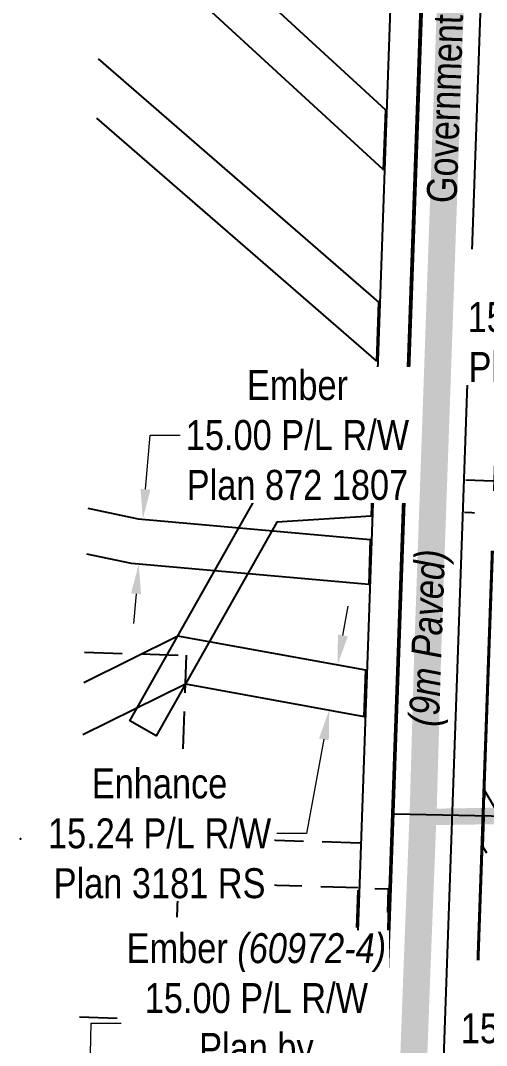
# Model space of a CAD drawing. Extents: x 337584 to 348172, y 5811293 to 5815472.
# Drawn here: x 337583.6 to 337739.1, y 5812232.4 to 5812574.8 of the extents above; entities that cross this region are included whole.
import ezdxf
from ezdxf.enums import TextEntityAlignment as Align

# ---------------------------------------------------------------- set-up
doc = ezdxf.new("R2010")
doc.units = 0
doc.header["$LTSCALE"] = 5
doc.header["$PDSIZE"] = 0.5
for name, pattern in [('foc-ACCESSROAD', [3.75, 2.5, -1.25]), ('foc-FLOWLINE', [3.75, 2.5, -1.25]), ('foc-LSD', [8, 5, -3])]:
    doc.linetypes.add(name, pattern=pattern)
doc.layers.get('Defpoints').update_dxf_attribs({"color": 9})
for name, color, linetype in [('AS-POWER', 104, 'foc-POWER'), ('AS-ROADS', 254, 'Continuous'), ('AS-TELEPHONE', 224, 'foc-TEL'), ('C-FLOWLINE', 13, 'foc-FLOWLINE'), ('C-RW', 13, 'Continuous'), ('F-AR', 190, 'foc-ACCESSROAD'), ('F-FLOWLINE', 190, 'foc-FLOWLINE'), ('F-RW', 190, 'Continuous'), ('F-WS', 190, 'foc-ACCESSROAD'), ('L-ROAD-T', 7, 'Continuous'), ('L-SEC', 7, 'Continuous'), ('L-SECTION-LSD', 7, 'foc-LSD'), ('L-TITLEDB', 4, 'Continuous')]:
    doc.layers.add(name, color=color, linetype=linetype)
for name, color, linetype, lineweight in [('C-RW-T', 13, 'Continuous', 9), ('F-RW-T', 190, 'Continuous', 9), ('T-TEXT', 48, 'Continuous', 18)]:
    doc.layers.add(name, color=color, linetype=linetype, lineweight=lineweight)
doc.layers.add('locations_84f590c8-2a82-4', color=7, linetype='Continuous', plot=False)
doc.styles.add('100L', font='ARIALN.TTF', dxfattribs={"height": 11})
doc.styles.add('80CG', font='ARIALN.TTF', dxfattribs={"height": 10})
doc.styles.add('80L', font='ARIALN.TTF', dxfattribs={"height": 10})
doc.styles.add('80LS', font='ARIALNI.TTF', dxfattribs={"height": 10})
doc.styles.add('foc-LtypeFont', font='ARIALN.TTF', dxfattribs={"height": 7.35})
doc.linetypes.add('foc-POWER', pattern='A,6,-1,["P",foc-LtypeFont,S=0.2,R=0,X=-0.625,Y=-0.75],-1.24,4', length=12.24)
doc.linetypes.add('foc-POWER-NOLINE', pattern='A,0,-4,["P",foc-LtypeFont,S=0.2,R=0,X=-0.625,Y=-0.75],-8.24', length=12.24)
doc.linetypes.add('foc-TEL', pattern='A,2,-1,["T",foc-LtypeFont,S=0.2,R=0,X=-0.425,Y=-0.75],-1.24,8', length=12.24)
doc.linetypes.add('foc-TEL-NOLINE', pattern='A,0,-2,["T",foc-LtypeFont,S=0.2,R=0,X=-0.425,Y=-0.75],-10.24', length=12.24)
doc.dimstyles.new('Compass 5 000', dxfattribs={"dimscale": 5, "dimtxt": 9, "dimasz": 2, "dimexe": 0.2, "dimexo": 0.0625, "dimgap": 0.5, "dimtad": 0, "dimtih": 1, "dimtoh": 1, "dimzin": 0, "dimdsep": 46, "dimtxsty": '80CG', "dimcen": 0.1, "dimse1": 1, "dimse2": 1, "dimclrd": 256, "dimclrt": 256, "dimaunit": 1, "dimadec": 4, "dimazin": 0, "dimtfac": 0.06, "dimtofl": 0, "dimtmove": 0, "dimatfit": 1, "dimfxl": 0.2, "dimtolj": 1, "dimtzin": 0, "dimlwd": -1, "dimarcsym": 0})

# ---------------------------------------------------------------- blocks, each defined once
blk = doc.blocks.new('*D398')
at = {"layer": 'C-RW-T', "transparency": 16777216}
for p, q in [((337691.21, 5812369.35), (337693.01, 5812379.19)), ((337684.88, 5812334.66), (337679.12, 5812303.19)), ((337679.12, 5812303.19), (337669.12, 5812303.19))]:
    blk.add_line(p, q, dxfattribs=at)
for points in [[(337689.57, 5812369.65), (337692.85, 5812369.05), (337689.42, 5812359.52)], [(337683.24, 5812334.96), (337686.51, 5812334.36), (337686.67, 5812344.5)]]:
    blk.add_solid(points, dxfattribs=at)
at = {"layer": 'Defpoints', "color": 0, "transparency": 16777216}
for p in [(337671.66, 5812362.76), (337668.92, 5812347.75), (337686.67, 5812344.5)]:
    blk.add_point(p, dxfattribs=at)
at = {"layer": 'C-RW-T', "transparency": 16777216, "insert": (337630.04, 5812303.19), "char_height": 10, "attachment_point": 5, "style": '80CG', "bg_fill": 3, "box_fill_scale": 1.1, "bg_fill_color": 256, "bg_fill_true_color": 13158600, "bg_fill_transparency": 0}
blk.add_mtext('\\A1;Enhance\\P15.24 P/L R/W\\PPlan 3181 RS', dxfattribs=at)
blk = doc.blocks.new('*D401')
at = {"layer": 'C-RW-T', "transparency": 16777216}
for p, q in [((337878.83, 5812239.49), (337806.88, 5812238.05)), ((337914.03, 5812240.19), (337924.03, 5812240.39))]:
    blk.add_line(p, q, dxfattribs=at)
for points in [[(337878.8, 5812241.15), (337878.86, 5812237.82), (337888.83, 5812239.69)], [(337914, 5812241.86), (337914.06, 5812238.52), (337904.03, 5812239.99)]]:
    blk.add_solid(points, dxfattribs=at)
at = {"layer": 'Defpoints', "color": 0, "transparency": 16777216}
for p in [(337888.83, 5812239.69), (337890.76, 5812143.4), (337905.96, 5812143.7)]:
    blk.add_point(p, dxfattribs=at)
at = {"layer": 'C-RW-T', "transparency": 16777216, "insert": (337767.8, 5812238.05), "char_height": 10, "attachment_point": 5, "style": '80CG', "bg_fill": 3, "box_fill_scale": 1.1, "bg_fill_color": 256, "bg_fill_true_color": 13158600, "bg_fill_transparency": 0}
blk.add_mtext('\\A1;Enhance\\P15.24 P/L R/W\\PPlan 792 2968', dxfattribs=at)
blk = doc.blocks.new('*D425')
at = {"layer": 'Defpoints', "color": 0, "transparency": 16777216}
for p in [(337857.47, 5812098.16), (337603.16, 5812090.13), (337857.06, 5812083.17)]:
    blk.add_point(p, dxfattribs=at)
at = {"layer": 'F-RW-T', "transparency": 16777216}
for p, q in [((337603.84, 5812115.12), (337607.26, 5812239.82)), ((337607.26, 5812239.82), (337617.26, 5812239.82)), ((337602.88, 5812080.14), (337602.61, 5812070.14))]:
    blk.add_line(p, q, dxfattribs=at)
for points in [[(337602.18, 5812115.17), (337605.51, 5812115.08), (337603.57, 5812105.13)], [(337601.22, 5812080.18), (337604.55, 5812080.09), (337603.16, 5812090.13)]]:
    blk.add_solid(points, dxfattribs=at)
at = {"layer": 'F-RW-T', "transparency": 16777216, "insert": (337662.35, 5812239.82), "char_height": 10, "attachment_point": 5, "style": '80CG', "bg_fill": 3, "box_fill_scale": 1.1, "bg_fill_color": 256, "bg_fill_true_color": 13158600, "bg_fill_transparency": 0}
blk.add_mtext('\\A1;Ember{\\fArial Narrow|b0|i1|c0|p34; (60972-4)}\\P15.00 P/L R/W\\PPlan by\\PNorthCan', dxfattribs=at)
blk = doc.blocks.new('*D426')
at = {"layer": 'Defpoints', "color": 0, "transparency": 16777216}
for p in [(337833.84, 5812462.05), (337827.51, 5812455.22), (337838.56, 5812445)]:
    blk.add_point(p, dxfattribs=at)
at = {"layer": 'F-RW-T', "transparency": 16777216}
for p, q in [((337819.16, 5812475.64), (337809.16, 5812475.64)), ((337826.5, 5812468.85), (337819.16, 5812475.64)), ((337852.22, 5812445.04), (337859.56, 5812438.25))]:
    blk.add_line(p, q, dxfattribs=at)
for points in [[(337827.63, 5812470.07), (337825.37, 5812467.63), (337833.84, 5812462.05)], [(337853.35, 5812446.26), (337851.09, 5812443.82), (337844.88, 5812451.83)]]:
    blk.add_solid(points, dxfattribs=at)
at = {"layer": 'F-RW-T', "transparency": 16777216, "insert": (337770.08, 5812475.64), "char_height": 10, "attachment_point": 5, "style": '80CG', "bg_fill": 3, "box_fill_scale": 1.1, "bg_fill_color": 256, "bg_fill_true_color": 13158600, "bg_fill_transparency": 0}
blk.add_mtext('\\A1;Ember\\P15.00 P/L R/W\\PPlan 962 2623', dxfattribs=at)
blk = doc.blocks.new('*D430')
at = {"layer": 'Defpoints', "color": 0, "transparency": 16777216}
for p in [(337624.44, 5812408.26), (337634.92, 5812407.32), (337633.57, 5812392.29)]:
    blk.add_point(p, dxfattribs=at)
at = {"layer": 'F-RW-T', "transparency": 16777216}
for p, q in [((337625.34, 5812418.22), (337626.96, 5812436.26)), ((337626.96, 5812436.26), (337636.96, 5812436.26)), ((337622.2, 5812383.27), (337621.3, 5812373.31))]:
    blk.add_line(p, q, dxfattribs=at)
for points in [[(337623.68, 5812418.37), (337627, 5812418.07), (337624.44, 5812408.26)], [(337620.54, 5812383.42), (337623.86, 5812383.12), (337623.09, 5812393.23)]]:
    blk.add_solid(points, dxfattribs=at)
at = {"layer": 'F-RW-T', "transparency": 16777216, "insert": (337676.05, 5812436.26), "char_height": 10, "attachment_point": 5, "style": '80CG', "bg_fill": 3, "box_fill_scale": 1.1, "bg_fill_color": 256, "bg_fill_true_color": 13158600, "bg_fill_transparency": 0}
blk.add_mtext('\\A1;Ember\\P15.00 P/L R/W\\PPlan 872 1807', dxfattribs=at)

msp = doc.modelspace()

# ---------------------------------------------------------------- linework, layer by layer
at = {"layer": 'AS-POWER', "linetype": 'foc-POWER-NOLINE', "flags": 128}
msp.add_lwpolyline([(337728.041, 5812018.975), (337759.797, 5812922.938)], dxfattribs=at)
at = {"layer": 'AS-POWER', "flags": 128}
msp.add_lwpolyline([(337731.78, 5812410.573), (337967.45, 5812399.937)], dxfattribs=at)
at = {"layer": 'AS-ROADS', "flags": 128}
msp.add_lwpolyline([(337706.913, 5812011.958, 9, 9, 0), (337715.964, 5812258.658, 9, 9, 0), (337718.032, 5812311.523, 9, 9, 0), (337719.524, 5812364.147, 8.998, 8.998, 0), (337739.07, 5812922.795, 8.998, 8.998, 0)], format="xyseb", dxfattribs=at)
at = {"layer": 'AS-ROADS', "const_width": 5.5, "flags": 128}
msp.add_lwpolyline([(337717.921, 5812308.674), (337751.929, 5812309.223), (337760.897, 5812305.252), (337779.041, 5812291.503), (337792.48, 5812272.664), (337810.963, 5812262.434), (337882.939, 5812259.822), (337900.787, 5812256.105), (337925.472, 5812242.489), (337949.648, 5812218.69), (337981.245, 5812184.953), (338015.731, 5812147.458), (338034.261, 5812124.62), (338042.316, 5812101.147), (338042.753, 5812081.994), (338042.856, 5812051.657), (338043.287, 5812016.008), (338042.627, 5812005.42)], dxfattribs=at)
at = {"layer": 'AS-TELEPHONE', "linetype": 'foc-TEL-NOLINE', "flags": 128}
for points in [[(337700.417, 5812090.211), (337725.994, 5812813.097)], [(337708.093, 5812309.758), (337708.21, 5812309.755)]]:
    msp.add_lwpolyline(points, dxfattribs=at)
at = {"layer": 'AS-TELEPHONE', "flags": 128}
msp.add_lwpolyline([(337708.185, 5812309.756), (337783.943, 5812308.263), (337784.585, 5812336.018), (337880.222, 5812330.988)], dxfattribs=at)
at = {"layer": 'C-FLOWLINE', "flags": 128}
msp.add_lwpolyline([(337907.259, 5812012.581), (337919.036, 5812012.211), (337738.527, 5812317.446), (337737.872, 5812298.793)], close=True, dxfattribs=at)
at = {"layer": 'C-RW', "flags": 128}
for points in [[(337609.571, 5812562.026), (337703.144, 5812480.743), (337702.457, 5812461.121), (337609.12, 5812542.224)], [(337604.419, 5812336.234), (337638.7, 5812353.207), (337698.298, 5812342.317), (337698.838, 5812357.745), (337636.135, 5812369.129), (337604.814, 5812353.555)]]:
    msp.add_lwpolyline(points, dxfattribs=at)
msp.add_lwpolyline([(337700.994, 5812419.343), (337700.64, 5812409.215), (337669.139, 5812407.201), (337628.914, 5812335.867), (337620.169, 5812340.829), (337663.068, 5812416.872)], close=True, dxfattribs=at)
at = {"layer": 'F-AR'}
for points in [[(337696.817, 5812300.006), (337636.347, 5812301.818)], [(337696.292, 5812285.015), (337635.822, 5812286.827)]]:
    msp.add_lwpolyline(points, dxfattribs=at)
at = {"layer": 'F-FLOWLINE', "flags": 128}
msp.add_lwpolyline([(337697.449, 5812019.184), (337687.396, 5812019.5), (337696.292, 5812285.015), (337706.346, 5812284.736)], close=True, dxfattribs=at)
at = {"layer": 'F-RW', "flags": 128}
for points in [[(337611.164, 5812631.833), (337705.393, 5812544.995), (337704.693, 5812524.987), (337610.702, 5812611.587)], [(337606.145, 5812411.868), (337622.873, 5812408.375), (337700.367, 5812401.414), (337699.841, 5812386.383), (337620.682, 5812393.394), (337605.795, 5812396.52)]]:
    msp.add_lwpolyline(points, dxfattribs=at)
at = {"layer": 'F-WS'}
msp.add_lwpolyline([(337605.047, 5812363.742), (337638.882, 5812362.728), (337634.61, 5812240.882), (337602.265, 5812241.851)], dxfattribs=at)
at = {"layer": 'L-SEC'}
msp.add_line((337697.449, 5812019.184), (337725.596, 5812823.205), dxfattribs=at)
msp.add_lwpolyline([(338624.366, 5811990.031), (337717.551, 5812018.547), (337749.225, 5812923.316)], dxfattribs=at)
at = {"layer": 'L-SECTION-LSD', "flags": 128}
msp.add_lwpolyline([(337732.257, 5812421.321), (338537.813, 5812395.713)], dxfattribs=at)
at = {"layer": 'L-TITLEDB', "flags": 128}
for points in [[(337759.271, 5812922.998), (337727.597, 5812018.231)], [(337715.544, 5812823.557), (337687.396, 5812019.5)]]:
    msp.add_lwpolyline(points, dxfattribs=at)
msp.add_lwpolyline([(337727.597, 5812018.231), (338120.74, 5812005.903), (338128.308, 5812228.923), (337899.314, 5812237.598), (337902.44, 5812321.85), (337898.335, 5812321.995), (337901.688, 5812416.326), (337741.697, 5812421.011)], close=True, dxfattribs=at)
at = {"layer": 'locations_84f590c8-2a82-4'}
msp.add_point((337583.647, 5812301.385), dxfattribs=at)
msp.add_point((337583.647, 5812301.385), dxfattribs=at)

# ---------------------------------------------------------------- texts
at = {"layer": 'L-ROAD-T', "style": '80L'}
msp.add_text('Government Road Allowance', height=10, rotation=87.9737, dxfattribs=at).set_placement((337726.769, 5812588.276), align=Align.MIDDLE_CENTER)

# ---------------------------------------------------------------- next in the draw order: texts
at = {"layer": 'L-SECTION-LSD', "char_height": 9.99782, "attachment_point": 1, "style": '100L', "bg_fill": 3, "box_fill_scale": 1.5, "bg_fill_color": 256, "bg_fill_transparency": 0}
for s, width, insert, rotation in [('\\pi1.75819;L.S. 5', 30.39452, (337742.931, 5812441.711), 357.22092), ('\\pi1.98557;L.S. 4', 30.53325, (337740.35, 5812412.703), 357.21819)]:
    msp.add_mtext_dynamic_manual_height_columns(s, width=width, gutter_width=54.988, heights=[0], dxfattribs=dict(at, insert=insert, rotation=rotation))

# ---------------------------------------------------------------- next in the draw order: dimensions: what is measured, and where the dimension line sits
at = {"layer": 'C-RW-T'}
for base, p1, p2, angle, text, picture, middle in [((337686.673, 5812344.501), (337671.659, 5812362.76), (337668.915, 5812347.746), 259.64479, 'Enhance\\P15.24 P/L R/W\\PPlan 3181 RS', '*D398', (337630.038, 5812303.19)), ((337888.829, 5812239.687), (337905.961, 5812143.704), (337890.757, 5812143.399), 181.1471, 'Enhance\\P15.24 P/L R/W\\PPlan 792 2968', '*D401', (337767.797, 5812238.046))]:
    dim = msp.add_linear_dim(base=base, p1=p1, p2=p2, angle=angle, text=text, dimstyle='Compass 5 000', override={"dimtfill": 1}, dxfattribs=at)
    dim.commit()
    dim.dimension.update_dxf_attribs({"geometry": picture, "text_midpoint": middle, "dimtype": 161})

# ---------------------------------------------------------------- next in the draw order: dimensions: what is measured, and where the dimension line sits
at = {"layer": 'F-RW-T'}
for base, p1, p2, angle, text, picture, middle in [((337833.839, 5812462.055), (337838.557, 5812445.001), (337827.515, 5812455.223), 137.20818, 'Ember\\P15.00 P/L R/W\\PPlan 962 2623', '*D426', (337770.076, 5812475.642)), ((337624.444, 5812408.257), (337633.572, 5812392.285), (337634.922, 5812407.316), 84.86714, 'Ember\\P15.00 P/L R/W\\PPlan 872 1807', '*D430', (337676.046, 5812436.264)), ((337603.158, 5812090.131), (337857.473, 5812098.162), (337857.062, 5812083.168), 268.42902, 'Ember{\\fArial Narrow|b0|i1|c0|p34; (60972-4)}\\P15.00 P/L R/W\\PPlan by\\PNorthCan', '*D425', (337662.351, 5812239.818))]:
    dim = msp.add_linear_dim(base=base, p1=p1, p2=p2, angle=angle, text=text, dimstyle='Compass 5 000', override={"dimtfill": 1}, dxfattribs=at)
    dim.commit()
    dim.dimension.update_dxf_attribs({"geometry": picture, "text_midpoint": middle, "dimtype": 161})

# ---------------------------------------------------------------- next in the draw order: texts
at = {"layer": 'T-TEXT', "style": '80LS'}
msp.add_text('(9m Paved)', height=10, rotation=87.9737, dxfattribs=at).set_placement((337719.26, 5812368.51), align=Align.MIDDLE_CENTER)

doc.saveas('drawing.dxf')
